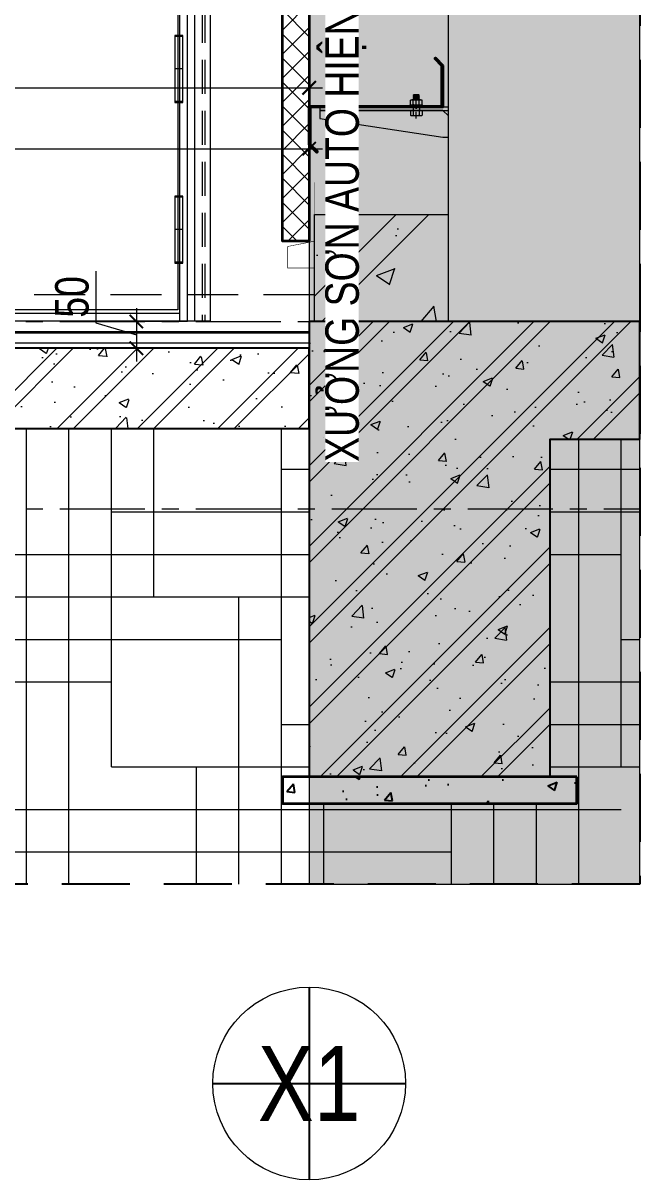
# Model space of a CAD drawing. Header units: millimetres. Extents: x -547695 to 905972, y -1055718 to 167349.
# Drawn here: x -525343 to -524191, y -1019678 to -1017518 of the extents above; entities that cross this region are included whole.
import ezdxf
from ezdxf.enums import TextEntityAlignment as Align
from ezdxf.xclip import XClip

# ---------------------------------------------------------------- set-up
doc = ezdxf.new("R2010")
doc.units = ezdxf.units.MM
doc.header["$XCLIPFRAME"] = 0
for name, pattern in [('CENTER', [50.800000000000004, 31.75, -6.35, 6.35, -6.35]), ('DASHDOT', [25.4, 12.7, -6.35, 0, -6.35]), ('HIDDEN', [9.524999999999999, 6.35, -3.175])]:
    doc.linetypes.add(name, pattern=pattern)
doc.layers.get('DEFPOINTS').update_dxf_attribs({"color": 1, "lineweight": 25})
for name, color, linetype in [('7a-Flashing_01', 1, 'Continuous'), ('A.DIM', 8, 'Continuous'), ('finishing', 7, 'Continuous'), ('XR-MC2$0$A-TOLE', 152, 'Continuous')]:
    doc.layers.add(name, color=color, linetype=linetype)
for name, color, linetype, lineweight in [('A-CONC', 2, 'Continuous', 35), ('A-DIMS', 8, 'Continuous', 9), ('A-EQPM', 127, 'Continuous', 9), ('A-FINE', 255, 'Continuous', 25), ('A-FNSH', 253, 'Continuous', 9), ('A-GRID', 250, 'CENTER', 15), ('A-HEVY', 111, 'Continuous', 35), ('A-HIDD', 45, 'HIDDEN', 9), ('A-LITE', 9, 'Continuous', 9), ('A-PATT', 252, 'Continuous', 9), ('A-SYMBOLS', 10, 'Continuous', 13), ('A-WALL', 12, 'Continuous', 13), ('CDC-KT-vat lieu', 8, 'Continuous', 5), ('HATCH', 159, 'Continuous', 0), ('S-GRID-AXIS', 5, 'DASHDOT', 18)]:
    doc.layers.add(name, color=color, linetype=linetype, lineweight=lineweight)
doc.styles.add('VTK_Arial', font='arial.ttf', dxfattribs={"width": 0.8})
doc.styles.add('VTK_Arial_3.5 mm', font='arial.ttf', dxfattribs={"width": 0.8, "height": 3.5})
doc.dimstyles.new('$ZCDB_AUDIT_GENERATED_BDC7FD', dxfattribs={"dimscale": 25, "dimtxt": 2.5, "dimasz": 1, "dimexe": 1, "dimexo": 0, "dimgap": 0.5, "dimtad": 1, "dimdec": 0, "dimzin": 12, "dimdsep": 46, "dimtxsty": 'VTK_Arial', "dimblk": 'ARCHTICK', "dimcen": 0, "dimdle": 1, "dimclrd": 256, "dimclre": 256, "dimclrt": 7, "dimadec": 1, "dimazin": 3, "dimtfac": 1, "dimtdec": 0, "dimtmove": 0, "dimatfit": 2, "dimfxl": 20, "dimtolj": 1, "dimtzin": 0, "dimlwd": -1, "dimlwe": -1, "dimarcsym": 0})

# ---------------------------------------------------------------- blocks, each defined once
blk = doc.blocks.new('_ARCHTICK')
at = {"color": 0, "linetype": 'ByBlock', "const_width": 0.15}
blk.add_lwpolyline([(-0.5, -0.5), (0.5, 0.5)], dxfattribs=at)
blk = doc.blocks.new('*D940')
at = {"layer": 'A-DIMS', "ltscale": 5, "transparency": 16777216}
for p, q in [((-526308.8688389942, -1017878.501283758), (-526308.8688389942, -1017727.940635124)), ((-524808.8690301469, -1017878.501283758), (-524808.8690301469, -1017727.940635124)), ((-526333.8688389942, -1017752.940635124), (-524783.8690301469, -1017752.940635124))]:
    blk.add_line(p, q, dxfattribs=at)
at = {"layer": 'DEFPOINTS', "color": 0, "transparency": 16777216}
for p in [(-524808.8690301469, -1017752.940635124), (-526308.8688389942, -1017878.501283758), (-524808.8690301469, -1017878.501283758)]:
    blk.add_point(p, dxfattribs=at)
at = {"layer": 'A-DIMS', "transparency": 16777216, "xscale": 25, "yscale": 25, "zscale": 25, "rotation": 180}
blk.add_blockref('_ARCHTICK', (-526308.8688389942, -1017752.940635124), dxfattribs=at)
at = {"layer": 'A-DIMS', "transparency": 16777216, "xscale": 25, "yscale": 25, "zscale": 25}
blk.add_blockref('_ARCHTICK', (-524808.8690301469, -1017752.940635124), dxfattribs=at)
at = {"layer": 'A-DIMS', "color": 7, "transparency": 16777216, "insert": (-525558.8689345706, -1017708.529823391), "char_height": 62.5, "attachment_point": 5, "style": 'VTK_Arial'}
blk.add_mtext('\\A1;1500', dxfattribs=at)
blk = doc.blocks.new('*D942')
at = {"layer": 'A-DIMS', "ltscale": 5, "transparency": 16777216}
for p, q in [((-526608.8688426974, -1017764.723881168), (-526608.8688426974, -1017614.163232534)), ((-524808.8689334472, -1017764.723881168), (-524808.8689334472, -1017614.163232534)), ((-526633.8688426974, -1017639.163232534), (-524783.8689334472, -1017639.163232534))]:
    blk.add_line(p, q, dxfattribs=at)
at = {"layer": 'DEFPOINTS', "color": 0, "transparency": 16777216}
for p in [(-524808.8689334472, -1017639.163232534), (-526608.8688426974, -1017764.723881168), (-524808.8689334472, -1017764.723881168)]:
    blk.add_point(p, dxfattribs=at)
at = {"layer": 'A-DIMS', "transparency": 16777216, "xscale": 25, "yscale": 25, "zscale": 25, "rotation": 180}
blk.add_blockref('_ARCHTICK', (-526608.8688426974, -1017639.163232534), dxfattribs=at)
at = {"layer": 'A-DIMS', "transparency": 16777216, "xscale": 25, "yscale": 25, "zscale": 25}
blk.add_blockref('_ARCHTICK', (-524808.8689334472, -1017639.163232534), dxfattribs=at)
at = {"layer": 'A-DIMS', "color": 7, "transparency": 16777216, "insert": (-525708.8688880722, -1017594.752420801), "char_height": 62.5, "attachment_point": 5, "style": 'VTK_Arial'}
blk.add_mtext('\\A1;1800', dxfattribs=at)
blk = doc.blocks.new('*D943')
at = {"layer": 'A-DIMS', "ltscale": 5, "transparency": 16777216}
for p, q in [((-525207.2494560233, -1017981.333269195), (-525207.2494560233, -1018077.786202346)), ((-525131.5886442908, -1018050.484359756), (-525131.5886442908, -1018150.484565875)), ((-525207.2494560233, -1018077.786202346), (-525131.5886442908, -1018100.484462815)), ((-525035.9633829192, -1018075.484359756), (-525156.5886442908, -1018075.484359756)), ((-525035.9633829192, -1018125.484565875), (-525156.5886442908, -1018125.484565875))]:
    blk.add_line(p, q, dxfattribs=at)
at = {"layer": 'DEFPOINTS', "color": 0, "transparency": 16777216}
for p in [(-525035.9633829192, -1018075.484359756), (-525131.5886442908, -1018125.484565875), (-525035.9633829192, -1018125.484565875)]:
    blk.add_point(p, dxfattribs=at)
at = {"layer": 'A-DIMS', "transparency": 16777216, "xscale": 25, "yscale": 25, "zscale": 25}
for p, rotation in [((-525131.5886442908, -1018075.484359756), 90), ((-525131.5886442908, -1018125.484565875), 270)]:
    blk.add_blockref('_ARCHTICK', p, dxfattribs=dict(at, rotation=rotation))
at = {"layer": 'A-DIMS', "color": 7, "transparency": 16777216, "insert": (-525251.6602677561, -1018029.55973577), "char_height": 62.5, "attachment_point": 5, "rotation": 90, "style": 'VTK_Arial'}
blk.add_mtext('\\A1;50', dxfattribs=at)
blk = doc.blocks.new('*U303')
blk.add_wipeout([(4.5, -1.7763568394002505e-15), (4.46451615591515, -0.5639995510393714), (4.358624225078841, -1.1191044922418465), (4.183994186497131, -1.6565604870810517), (3.943380060197386, -2.1678915334577207), (3.6405764746872635, -2.645033635316131), (3.280358823396353, -3.080461976679099), (2.868407953869105, -3.46730959249105), (2.4112205774054853, -3.7994756647590684), (1.9160068120428266, -4.071721736097089), (1.3905764746872622, -4.279754323328191), (0.8432159156357593, -4.4202926282791), (0.2825573378819078, -4.491120277927223), (-0.2825573378819094, -4.491120277927223), (-0.8432159156357608, -4.4202926282791), (-1.3905764746872642, -4.279754323328191), (-1.9160068120428249, -4.07172173609709), (-2.411220577405484, -3.799475664759071), (-2.868407953869103, -3.467309592491053), (-3.280358823396352, -3.080461976679099), (-3.6405764746872635, -2.6450336353161292), (-3.943380060197386, -2.167891533457718), (-4.183994186497131, -1.6565604870810517), (-4.358624225078839, -1.1191044922418474), (-4.464516155915151, -0.5639995510393696), (-4.5, 0), (-4.464516155915151, 0.5639995510393678), (-4.358624225078839, 1.1191044922418456), (-4.183994186497131, 1.6565604870810482), (-3.943380060197386, 2.167891533457718), (-3.6405764746872635, 2.6450336353161283), (-3.2803588233963517, 3.0804619766791), (-2.868407953869104, 3.46730959249105), (-2.4112205774054853, 3.7994756647590666), (-1.9160068120428277, 4.071721736097086), (-1.3905764746872633, 4.279754323328191), (-0.8432159156357607, 4.420292628279098), (-0.2825573378819103, 4.491120277927221), (0.28255733788190984, 4.491120277927221), (0.8432159156357604, 4.420292628279098), (1.3905764746872633, 4.27975432332819), (1.9160068120428266, 4.071721736097087), (2.4112205774054845, 3.7994756647590666), (2.868407953869104, 3.46730959249105), (3.280358823396352, 3.0804619766790964), (3.6405764746872635, 2.6450336353161283), (3.943380060197386, 2.167891533457718), (4.183994186497131, 1.65656048708105), (4.358624225078839, 1.1191044922418456), (4.464516155915151, 0.5639995510393696)])
blk.add_circle((0, 0), 4.5)
at = {"layer": 'DEFPOINTS', "color": 250}
for p, q in [((2.755455298081545e-16, 4.5), (-8.266365894244633e-16, -4.5)), ((-4.5, 5.51091059616309e-16), (4.5, -1.102182119232618e-15))]:
    blk.add_line(p, q, dxfattribs=at)
at = {"color": 7, "style": 'VTK_Arial_3.5 mm', "width": 0.8}
blk.add_attdef('X12', text='', height=3.5, dxfattribs=at).set_placement((0, 0), align=Align.MIDDLE_CENTER)
blk = doc.blocks.new('diem chan tole')
at = {"layer": '7a-Flashing_01', "const_width": 1.000000000014655}
blk.add_lwpolyline([(1.01863406598568e-10, -40.00000071630348), (-7.002527127042413e-07, -50.00000286207069), (-49.97341264960414, -50.00000286207069), (-49.97341230594611, -10), (1.01863406598568e-10, 0), (-3.063178155571222e-08, 109.999998333049)], dxfattribs=at)
blk = doc.blocks.new('up goc')
at = {"layer": '7a-Flashing_01', "const_width": 0.4991635426104162}
blk.add_lwpolyline([(-154.7138167084195, 0.001297896960750222), (-139.7389104296453, 0.001297896960750222), (-114.2812472605146, 30.71977981762029), (30.71875274041668, 30.71977981762029), (30.71875274041668, -114.2802201823797), (0.0002708151005208492, -139.7378833496477), (0.0002708151005208492, -154.7127896302845)], dxfattribs=at)
blk = doc.blocks.new('_ECU_M12')
at = {"layer": 'A-PATT'}
h = blk.add_hatch(color=256, dxfattribs=at)
h.dxf.hatch_style = 1
h.paths.add_polyline_path([(-1.332267629550188e-14, 10), (-8.227241335952154, 10, -0.1766328693721087), (-5.484827557301435, 9.000000000000012, -0.09041533725779799)])
h.paths.add_polyline_path([(8.227241335952133, 10), (-1.154631945610163e-14, 10, -0.09041533725779809), (5.484827557301418, 9.000000000000012, -0.1766328693721084)])
h = blk.add_hatch(color=256, dxfattribs=at)
h.dxf.hatch_style = 1
h.paths.add_polyline_path([(-5.48482755730145, 0.9999999999999791, -0.1766328693721076), (-8.227241335952154, 0), (2.309263891220326e-14, -3.019806626980426e-14, -0.09041533725779888)])
h.paths.add_polyline_path([(5.484827557301461, 0.9999999999999609, -0.09041533725779824), (2.486899575160351e-14, -3.019806626980426e-14), (8.227241335952149, 4.440892098500626e-16, -0.1766328693721063)])
for p, q in [((-10.96965511460285, 1), (-10.96965511460285, 9)), ((-8.227241335952154, 10), (8.227241335952133, 10)), ((8.227241335952133, 0), (-8.227241335952154, 0)), ((-5.48482755730144, 0.9999999999999871), (-5.48482755730144, 9)), ((5.484827557301433, 1), (5.484827557301433, 9)), ((10.9696551146029, 1.000000000000028), (10.9696551146029, 9))]:
    blk.add_line(p, q, dxfattribs=at)
for centre, radius, start, end in [((-8.227241335952154, 5.739583333333314), 4.260416666666686, 49.93201295055604, 130.067987049444), ((-8.227241335952154, 4.260416666666686), 4.260416666666686, 229.9320129505561, 310.067987049444), ((-1.295469599247883e-14, -5.541666666666749), 15.54166666666675, 69.33452181711995, 110.6654781828799), ((2.455128931506191e-14, 15.54166666666672), 15.54166666666675, 249.3345218171199, 290.6654781828798), ((8.227241335952133, 5.739583333333314), 4.260416666666686, 49.93201295055604, 130.067987049444), ((8.227241335952133, 4.260416666666686), 4.260416666666686, 229.9320129505561, 310.067987049444)]:
    blk.add_arc(centre, radius, start, end, dxfattribs=at)
blk = doc.blocks.new('*U48')
h = blk.add_hatch(color=256)
h.dxf.hatch_style = 1
h.paths.add_polyline_path([(-0.2347652685253081, -10, -0.08676077116067771), (-5.48482755730146, -9.000000000000002, -0.1766328693721095), (-8.227241335952186, -10)])
h.paths.add_polyline_path([(8.227241335952073, -10, -0.1766328693721091), (5.484827557301347, -9.000000000000005, -0.0867607711606776), (0.2347652685252006, -10)])
for p, q in [((-4.800761234632324, 29.31402429968259), (-5.400380620267304, 28.38461425671378)), ((-5.400380620267304, 28.38461425671378), (-4.800761234632324, 27.87493778203973)), ((-4.800761234632324, 29.31402429968259), (4.8007612346322, 29.31402429968259)), ((-6.23234797101814e-14, 29.00451655964124), (-6.23234797101814e-14, 29.31402429968259)), ((4.8007612346322, 28.71440491864016), (-6.276756892003146e-14, 29.00451655964124)), ((4.8007612346322, 28.71440491864016), (4.8007612346322, 29.31402429968259)), ((4.8007612346322, 28.71440491864016), (5.999999999999938, 27.6950519693057)), ((5.999999999999938, 27.6950519693057), (4.8007612346322, 26.91554677027418)), ((-10.96965511460289, 0), (-10.96965511460289, -9)), ((10.96965511460286, 0), (-10.96965511460289, 0)), ((-6.000000000000062, 19.90000000007351), (5.999999999999938, 19.90000000007351)), ((-5.056750763650774, 7.900000000073561), (-6.000000000000062, 7.28688799935415)), ((-6.000000000000062, 7.28688799935415), (-4.800761234632324, 6.267535050019688)), ((-4.800761234632324, 6.267535050019688), (-6.000000000000062, 5.488029851004541)), ((-6.000000000000062, 5.488029851004541), (-6.000000000000062, 2)), ((-6.000000000000062, 5.488029851004541), (2.994290733290792, 5.488029851004541)), ((-5.484827557301486, 0), (-5.484827557301486, -9)), ((2.994290733290792, 5.488029851004541), (-4.800761234632324, 6.267535050019688)), ((4.793148879019947, 7.107002181384161), (5.999999999999971, 6.081178729785506)), ((5.484827557301344, 0), (5.484827557301344, -9)), ((5.999999999999938, 7.905985074609163), (5.999999999999938, 7.900000000073561)), ((5.999999999999971, 6.081178729785506), (5.999999999999971, 2)), ((10.96965511460286, 0), (10.96965511460286, -9)), ((-8.227241335952186, -10), (8.227241335952073, -10))]:
    blk.add_line(p, q)
for points in [[(4.8007612346322, 26.91554677027418), (5.999999999999938, 25.89619382093972), (4.8007612346322, 25.11668862716599), (-4.800761234632324, 26.07607963892881), (-6.000000000000062, 27.09543258826327), (-4.800761234632324, 27.87493778203973)], [(4.8007612346322, 25.11668862716599), (5.999999999999938, 24.09733567783153), (4.8007612346322, 23.31783047880001), (-4.800761234632324, 24.27722149056283), (-6.000000000000062, 25.29657443989729), (-4.800761234632324, 26.07607963892881)], [(4.8007612346322, 23.31783047880001), (5.999999999999938, 22.29847752946555), (4.8007612346322, 21.5189723304504), (-4.800761234632324, 22.47836334221322), (-6.000000000000062, 23.49771629155041), (-4.800761234632324, 24.27722149056283)]]:
    blk.add_lwpolyline(points, close=True)
for points in [[(2.994290700055724, 19.90000000007351), (-4.800761234632324, 20.67950519386634), (-6.000000000000062, 21.6988581432008), (-4.800761234632324, 22.47836334221322), (4.8007612346322, 21.5189723304504), (5.999999999999938, 20.49961938111594), (5.07750864635417, 19.90000000007351)], [(-6.000000000000062, 19.89999999485119), (-4.800761234632324, 20.67950519386634), (2.994290700055724, 19.90000000007351)], [(5.976513974160378, 7.900000000073561), (5.992387644387685, 7.88650738039658), (4.793148879019947, 7.107002181384161), (-3.136829304593993, 7.900000000073561)]]:
    blk.add_lwpolyline(points)
blk.add_lwpolyline([(-12.5, 7.900000000073581), (12.50000000000001, 7.900000000073581), (12.50000000000001, 9.400000000073552, 0.4142135623730948), (12.00000000000001, 9.900000000073552), (-11.99999999999999, 9.900000000073552, 0.4142135623730953), (-12.5, 9.40000000007358)], format="xyb", close=True)
for centre, radius, start, end in [((-8.000000000000057, 2), 2, 270, 0), ((7.999999999999942, 2), 2, 180, 270), ((-8.227241335952186, -5.739583333333314), 4.260416666666686, 229.9320129505561, 310.067987049444), ((-5.684341886080801e-14, 5.514109301013633), 15.5158854769911, 249.2986090241345, 290.7013909758655), ((8.227241335952073, -5.739583333333314), 4.260416666666686, 229.9320129505561, 310.067987049444)]:
    blk.add_arc(centre, radius, start, end)
at = {"layer": 'S-GRID-AXIS', "color": 250}
blk.add_line((-5.728750807065808e-14, -15), (-6.23234797101814e-14, 32.00394029821154), dxfattribs=at)
blk.add_blockref('_ECU_M12', (-6.187939050033134e-14, 9.900000000073552))
blk = doc.blocks.new('*U47')
h = blk.add_hatch(color=256)
h.dxf.hatch_style = 1
h.paths.add_polyline_path([(-0.2347652685253081, -10, -0.08676077116067771), (-5.48482755730146, -9.000000000000002, -0.1766328693721095), (-8.227241335952186, -10)])
h.paths.add_polyline_path([(8.227241335952073, -10, -0.1766328693721091), (5.484827557301347, -9.000000000000005, -0.0867607711606776), (0.2347652685252006, -10)])
for p, q in [((-4.800761234632324, 29.31402443650415), (-5.400380620267304, 28.38461439353534)), ((-5.400380620267304, 28.38461439353534), (-4.800761234632324, 27.87493791886128)), ((-4.800761234632324, 29.31402443650415), (4.8007612346322, 29.31402443650415)), ((-6.232347938207212e-14, 29.00451669646279), (-6.232347938207212e-14, 29.31402443650414)), ((4.8007612346322, 28.71440505546172), (-6.276756859192219e-14, 29.00451669646279)), ((4.8007612346322, 28.71440505546172), (4.8007612346322, 29.31402443650415)), ((4.8007612346322, 28.71440505546172), (5.999999999999938, 27.69505210612726)), ((5.999999999999938, 27.69505210612726), (4.8007612346322, 26.91554690709574)), ((-10.96965511460289, 0), (-10.96965511460289, -9)), ((10.96965511460286, 0), (-10.96965511460289, 0)), ((-6.000000000000062, 19.90000013689507), (5.999999999999938, 19.90000013689507)), ((-5.056750763650774, 7.900000136895118), (-6.000000000000062, 7.286888136175707)), ((-6.000000000000062, 7.286888136175707), (-4.800761234632324, 6.267535186841245)), ((-4.800761234632324, 6.267535186841245), (-6.000000000000062, 5.488029987826097)), ((-6.000000000000062, 5.488029987826097), (-6.000000000000062, 2)), ((-6.000000000000062, 5.488029987826097), (2.994290733290792, 5.488029987826097)), ((-5.484827557301486, 0), (-5.484827557301486, -9)), ((2.994290733290792, 5.488029987826097), (-4.800761234632324, 6.267535186841245)), ((4.793148879019947, 7.107002318205717), (5.999999999999971, 6.081178866607063)), ((5.484827557301344, 0), (5.484827557301344, -9)), ((5.999999999999938, 7.905985211430719), (5.999999999999938, 7.900000136895118)), ((5.999999999999971, 6.081178866607063), (5.999999999999971, 2)), ((10.96965511460286, 0), (10.96965511460286, -9)), ((-8.227241335952186, -10), (8.227241335952073, -10))]:
    blk.add_line(p, q)
for points in [[(4.8007612346322, 26.91554690709574), (5.999999999999938, 25.89619395776128), (4.8007612346322, 25.11668876398755), (-4.800761234632324, 26.07607977575037), (-6.000000000000062, 27.09543272508483), (-4.800761234632324, 27.87493791886128)], [(4.8007612346322, 25.11668876398755), (5.999999999999938, 24.09733581465309), (4.8007612346322, 23.31783061562157), (-4.800761234632324, 24.27722162738439), (-6.000000000000062, 25.29657457671885), (-4.800761234632324, 26.07607977575037)], [(4.8007612346322, 23.31783061562157), (5.999999999999938, 22.29847766628711), (4.8007612346322, 21.51897246727196), (-4.800761234632324, 22.47836347903478), (-6.000000000000062, 23.49771642837197), (-4.800761234632324, 24.27722162738439)]]:
    blk.add_lwpolyline(points, close=True)
for points in [[(2.994290700055724, 19.90000013689507), (-4.800761234632324, 20.6795053306879), (-6.000000000000062, 21.69885828002236), (-4.800761234632324, 22.47836347903478), (4.8007612346322, 21.51897246727196), (5.999999999999938, 20.4996195179375), (5.07750864635417, 19.90000013689507)], [(-6.000000000000062, 19.90000013167275), (-4.800761234632324, 20.6795053306879), (2.994290700055724, 19.90000013689507)], [(5.976513974160378, 7.900000136895118), (5.992387644387685, 7.886507517218137), (4.793148879019947, 7.107002318205717), (-3.136829304593993, 7.900000136895118)]]:
    blk.add_lwpolyline(points)
blk.add_lwpolyline([(-12.5, 7.900000136895137), (12.50000000000001, 7.900000136895137), (12.50000000000001, 9.400000136895109, 0.4142135623730948), (12.00000000000001, 9.900000136895109), (-11.99999999999999, 9.900000136895109, 0.4142135623730953), (-12.5, 9.400000136895137)], format="xyb", close=True)
for centre, radius, start, end in [((-8.000000000000057, 2), 2, 270, 0), ((7.999999999999942, 2), 2, 180, 270), ((-8.227241335952186, -5.739583333333314), 4.260416666666686, 229.9320129505561, 310.067987049444), ((-5.684341886080801e-14, 5.514109301013633), 15.5158854769911, 249.2986090241345, 290.7013909758655), ((8.227241335952073, -5.739583333333314), 4.260416666666686, 229.9320129505561, 310.067987049444)]:
    blk.add_arc(centre, radius, start, end)
at = {"layer": 'S-GRID-AXIS', "color": 250}
blk.add_line((-5.728750807065808e-14, -15), (-6.232347938207212e-14, 32.00394043503309), dxfattribs=at)
blk.add_blockref('_ECU_M12', (-6.187939017222206e-14, 9.900000136895109))
blk = doc.blocks.new('BXG')
blk.add_lwpolyline([(-78.00000000046566, 9.999999999068677), (-6.984919309616089e-10, 10.00000000023283), (-6.05359673500061e-09, 258.100000000326), (69.31299422495067, 258.1000000019558), (82.89863273361698, 244.5143614935223), (84.24213561764918, 245.857864378253), (70.0999999938067, 260.0000000018626), (-1.900000005960464, 260.0000000009313), (-1.899999999906868, 11.90000000107102), (-77.2129942313768, 11.89999999897555), (-90.79863273911178, 25.48563850694336), (-92.14213562384248, 24.14213562221266)], close=True)
at = {"layer": 'A-PATT', "ltscale": 2.5}
for points in [[(5.999999996973202, 1.164153218269348e-09), (-2.328306436538696e-10, 4.656612873077393e-10), (6.984919309616089e-09, 240.0000000004657), (6.000000006286427, 240)], [(15.9999999969732, 2.095475792884827e-09), (5.999999998603016, 10.00000000209548), (6.000000044470653, 240), (21.00000000628643, 239.9999999997672), (56.00000000675209, 10.00000003096648), (55.99999999906868, 3.096647560596466e-08)]]:
    blk.add_lwpolyline(points, close=True, dxfattribs=at)
at = {"layer": 'A-PATT', "ltscale": 2.5, "rotation": 90}
for name, p in [('*U47', (6.000000173225999, 209.9999999990687)), ('*U48', (5.999999999301508, 60.0000000030268))]:
    blk.add_blockref(name, p, dxfattribs=at)
blk = doc.blocks.new('3g3g')
at = {"layer": 'A-PATT', "ltscale": 5}
h = blk.add_hatch(dxfattribs=at)
h.set_pattern_fill('ANSI37', color=256, scale=15)
h.set_pattern_definition([(45, (-1962650.165828734, -626737.6909290369), (-33.67596045400933, 33.67596045400933), []), (135, (-1962650.165828734, -626737.6909290369), (-33.67596045400933, -33.67596045400932), [])])
h.paths.add_polyline_path([(50249.99999984656, 18450), (-59.99999586469494, 18450), (-59.99999586469494, 18500), (50249.99999984656, 18500)])
at = {"layer": 'A-PATT'}
h = blk.add_hatch(dxfattribs=at)
h.set_pattern_fill('ANSI37', color=256, scale=10, angle=1.403341859706975e-14)
h.set_pattern_definition([(45.00000000000001, (-417346.4069379378, 321578.1893199501), (-22.45064030267289, 22.45064030267288), []), (135, (-417346.4069379378, 321578.1893199501), (-22.45064030267288, -22.45064030267289), [])])
h.paths.add_polyline_path([(-9.999995864694938, 149.9999999991851), (-59.99999586469494, 149.9999999991851), (-59.99999586469494, 18450), (-9.999995864694938, 18450)])
h = blk.add_hatch(dxfattribs=at)
h.set_pattern_fill('BT-01', color=256, scale=50, style=0, double=1, pattern_type=2)
h.set_pattern_definition([(49.99999999999999, (65941.90062689321, -196849.323872377), (358.6300913003766, -31.3760674912976), [37.49999999999997, -412.4999999999997]), (354.9999999999998, (65941.90062689321, -196849.323872377), (-69.37566680650035, 376.0960668500058), [30, -329.9999999999999]), (100.4514, (65971.7864668931, -196851.9385423771), (289.2546908570109, 344.7197710304765), [31.87009499999963, -350.5710559999939]), (46.1842, (65941.90062689321, -196749.323872377), (533.6205243128223, -82.75950716450899), [56.25, -618.75]), (96.6356, (65986.36899939325, -196756.2205258774), (467.3313527743521, 487.058935450221), [47.80514399999998, -525.8564999999996]), (351.1841999999999, (65941.90062689321, -196749.323872377), (467.3309725668132, 487.0593004626625), [44.99999999999961, -494.9999999999969]), (21, (65991.90062689321, -196774.323872377), (298.4535260592309, -201.3094453326694), [37.5, -412.5]), (326, (65991.90062689321, -196774.323872377), (121.6576659607906, 362.5750225234266), [30, -329.9999999999999]), (71.4514, (66016.77174339333, -196791.0996753772), (420.111314290745, 161.2652483549762), [31.870095, -350.5710559999999]), (37.50000000000001, (65941.90062689321, -196849.323872377), (6.079927658645301, 166.4469269156558), [0, -326, 0, -335, 0, -331.25]), (7.499999999999995, (65941.90062689321, -196849.323872377), (131.5347687210742, 197.2058559411801), [0, -190.9999999999999, 0, -318.4999999999997, 0, -126.2499999999999]), (327.5, (65830.40062689321, -196849.323872377), (266.9112180862045, -11.2774358671899), [0, -125, 0, -390, 0, -517.5]), (317.4999999999999, (65780.40062689321, -196849.323872377), (291.5930846711931, 50.05249116615929), [0, -162.4999999999999, 0, -258.9999999999998, 0, -367.4999999999998]), (45, (65941.90062689321, -196849.323872377), (-150.2601910021415, 150.2601910021415), []), (45, (65941.90062689321, -196788.073872377), (-150.2601910021415, 150.2601910021415), [])])
h.paths.add_polyline_path([(249.9999999136198, 200.0000000077998), (249.9999998467974, 0), (-1.532025635242462e-07, 0), (-8.638016879558563e-08, 200.0000000077998)])
blk.add_lwpolyline([(-9.999995864694938, 149.9999999991851), (-59.99999586469494, 149.9999999991851), (-59.99999586469494, 18450), (-9.999995864694938, 18450)], close=True)
at = {"layer": 'A-PATT', "ltscale": 0.3}
for points in [[(50249.99999984656, 18450), (249.9999998467974, 18450)], [(249.9999998467974, 0), (249.9999998467974, 18450)], [(50249.99999984656, 18200), (249.9999998467974, 18200)]]:
    blk.add_lwpolyline(points, dxfattribs=at)
at = {"layer": 'A-WALL'}
blk.add_lwpolyline([(249.9999998467974, 0), (-1.532025635242462e-07, 0), (-8.638016879558563e-08, 200.0000000077998), (249.9999999136198, 200.0000000077998)], close=True, dxfattribs=at)
at = {"layer": 'XR-MC2$0$A-TOLE'}
blk.add_lwpolyline([(50249.99999984656, 18450), (-59.99999586469494, 18450), (-59.99999586469494, 18500), (50249.99999984656, 18500)], close=True, dxfattribs=at)
at = {"rotation": 90.00000000000001}
blk.add_blockref('up goc', (-59.99999586469494, 18500), dxfattribs=at)
at = {"layer": 'A-FINE'}
blk.add_blockref('diem chan tole', (4.135305061936378e-06, 149.9999999991851), dxfattribs=at)
at = {"layer": 'A-HEVY', "xscale": -1, "rotation": 89.99999999999997}
for p in [(250.0000031837262, 18399.99999999872), (250.0000031837262, 17199.99999999872), (250.0000031837262, 15999.99999999872), (250.0000031837262, 14799.99999999872), (250.0000031837262, 13599.99999999872), (250.0000031837262, 12399.99999999872), (250.0000031837262, 11199.99999999872), (250.0000031837262, 9999.99999999872), (250.0000031837262, 8799.99999999872), (250.0000031837262, 7599.999999998719), (250.0000031837262, 6399.999999998719), (250.0000031837262, 5199.999999998719), (250.0000031837262, 3999.999999998719), (250.0000031837262, 2799.999999998719), (250.0000031837262, 1599.999999998719), (250.0000031837262, 399.9999999987194)]:
    blk.add_blockref('BXG', p, dxfattribs=at)
blk = doc.blocks.new('KhoaTayCong_Phai')
for p, q in [((-2.368162894039414, 15.25890899513615), (171.6318371059606, 15.2589089951216)), ((177.6318371059606, 9.2589089951216), (177.6318371059606, -8.741091004863847)), ((171.6318371059606, -14.74109100486385), (-2.368162894039414, -14.74109100486385)), ((-11.23417075211182, -123.6967520639155), (8.613139535300432, -123.6967520639155)), ((-11.23417075211182, -126.9474235176894), (-11.23417075211182, -123.6967520639155)), ((8.613139535300432, -126.9474235176894), (-11.23417075211182, -126.9474235176894)), ((8.613139535300432, -123.6967520639155), (8.613139535300432, -126.9474235176894)), ((-8.309393887990153, -134.878720984474), (-8.309393887873737, -153.4787209846108)), ((6.090606112149544, -153.4787209845526), (6.090606112149544, -134.8787209845613))]:
    blk.add_line(p, q)
blk.add_circle((0, -135.3185674594715), 32.59014823095639)
for centre, radius, start, end in [((0, 0), 42.88471771224759, 20.84323507987875, 339.8952452716517), ((0, 0), 21.69749773615331, 44.68887083568661, 317.2039053081154), ((4.007421447662636, 0.258908995121601), 16.29871392775256, 113.0273825247253, 246.9726174752747), ((171.6318371059606, 9.2589089951216), 6, 0, 90), ((171.6318371059606, -8.741091004863847), 6, 270, 0), ((-1.109393887920305, -125.2787209845555), 12.00000000004657, 306.8698976449503, 233.1301023553102), ((-1.109393887920305, -153.4787209845235), 7.199999999953432, 180.0000000008337, 359.9999999995831)]:
    blk.add_arc(centre, radius, start, end)
blk = doc.blocks.new('BanLe')
blk.add_line((7.5, 0), (-7.5, 0))
blk.add_lwpolyline([(7.5, 62.5), (-7.5, 62.5), (-7.5, -62.5), (7.5, -62.5)], close=True)
for points in [[(7.5, 60.5), (-7.5, 60.5)], [(7.5, -60.5), (-7.5, -60.5)]]:
    blk.add_lwpolyline(points)
blk = doc.blocks.new('e56r7i')
blk.add_wipeout([(-1114.999999999879, 2214.999999999999), (15.00000000018996, 2214.999999999999), (15.00000000018996, 4.656612873077393e-10), (-1114.999999999879, 4.656612873077393e-10)]).dxf.layer = 'A-FINE'
for points in [[(-1115, 4.656612873077393e-10), (-1115, 2215.000000000116), (15, 2215.000000000116), (15, 4.656612873077393e-10)], [(-1086, 4.656612873077393e-10), (-1086, 2186.000000000116), (-14, 2186.000000000116), (-14, 4.656612873077393e-10)], [(-1072, 4.656612873077393e-10), (-1072, 2172.000000000116), (-28, 2172.000000000116), (-28, 4.656612873077393e-10)], [(-1058, 4.656612873077393e-10), (-1058, 2158.000000000116), (-42, 2158.000000000116), (-42, 4.656612873077393e-10)], [(-1053, 21.00000000046566), (-1053, 2155.000000000116), (-45, 2155.000000000116), (-45, 21.00000000046566)]]:
    blk.add_lwpolyline(points, close=True)
blk.add_lwpolyline([(-1058, 15.00000000046566), (-42, 15.00000000046566)])
at = {"layer": 'A-HIDD', "ltscale": 10}
for points in [[(-1105, 4.656612873077393e-10), (-1105, 2205.000000000116), (5, 2205.000000000116), (5, 4.656612873077393e-10)], [(-1100, 0), (-1100, 2200.000000000116), (0, 2200.000000000116), (0, 0)]]:
    blk.add_lwpolyline(points, close=True, dxfattribs=at)
blk.add_lwpolyline([(-1053, 2155.000000000116), (-45, 1088.000000000349), (-1053, 21.00000000046566)], dxfattribs=at)
at = {"layer": 'A-LITE'}
for name, p in [('BanLe', (-43.5, 2005.000000000116)), ('BanLe', (-43.5, 1705.000000000116)), ('KhoaTayCong_Phai', (-973.9995107880095, 1000.000000000116)), ('BanLe', (-43.5, 471.0000000004657)), ('BanLe', (-43.5, 171.0000000004657))]:
    blk.add_blockref(name, p, dxfattribs=at)
at = {"layer": 'DEFPOINTS', "lineweight": -3, "insert": (-771.2055393613409, 2092.290562476846), "char_height": 100, "attachment_point": 5, "style": 'VTK_Arial'}
blk.add_mtext('\\A1;1100x2200', dxfattribs=at)

msp = doc.modelspace()

# ---------------------------------------------------------------- hatches: boundary and pattern name
at = {"layer": 'A-PATT', "transparency": 33554620}
h = msp.add_hatch(color=7, dxfattribs=at)
h.dxf.hatch_style = 1
h.paths.add_polyline_path([(-524191.0881152207, -1017205.712195479), (-524808.8690336661, -1017205.712195479), (-524808.8690668881, -1019125.914603174), (-524191.0881484427, -1019125.914603174)])
at = {"layer": 'A.DIM'}
h = msp.add_hatch(dxfattribs=at)
h.set_pattern_fill('AR-CONC', color=251)
h.set_pattern_definition([(49.99999999999999, (-524815.4981453863, -1019144.530283885), (182.1846689960039, -15.93908553890307), [19.05, -209.55]), (355, (-524815.4981453863, -1019144.530283885), (-35.24342142496934, 191.0568452390351), [15.24, -167.64058417]), (100.4514447, (-524800.3161383863, -1019145.858537385), (146.9412470903534, 175.1177519121951), [16.1900088, -178.0902446]), (46.1842, (-524815.4981453863, -1019093.730283885), (271.0790408921299, -42.04232793272715), [28.575, -314.325]), (96.63555760999999, (-524792.9082453863, -1019097.233783885), (237.404134051503, 247.4261245977215), [24.28502314, -267.13560816]), (351.1841511700001, (-524815.4981453863, -1019093.730283885), (237.404134064977, 247.4261245855326), [22.85996707, -251.45973192]), (21, (-524790.0981453862, -1019106.430283885), (151.6143912691325, -102.2651981870876), [19.05, -209.55]), (326.0000000000001, (-524790.0981453862, -1019106.430283885), (61.80202834764709, 184.1879661223193), [15.24, -167.64]), (71.451445, (-524777.4636127863, -1019114.952383785), (213.4164192787161, 81.92276888590531), [16.1900088, -178.0899376]), (37.50000000000001, (-524815.4981453863, -1019144.530283885), (3.088603250591817, 84.55503887315311), [0, -165.608, 0, -170.18, 0, -168.275]), (7.499999999999999, (-524815.4981453863, -1019144.530283885), (66.81966251030575, 100.1805748181195), [0, -97.028, 0, -161.798, 0, -64.135]), (327.5, (-524872.1401453863, -1019144.530283885), (135.5905951668714, -5.728743992673444), [0, -63.5, 0, -198.12, 0, -262.89]), (317.5, (-524897.5401453862, -1019144.530283885), (148.129181386018, 25.42649103333303), [0, -82.55, 0, -131.572, 0, -186.69])])
h.paths.add_polyline_path([(-524858.8607842054, -1018975.64341253), (-524308.869029362, -1018975.64341253), (-524308.869029362, -1018925.64341253), (-524858.8607842054, -1018925.64341253)])
at = {"layer": 'CDC-KT-vat lieu'}
h = msp.add_hatch(dxfattribs=at)
h.set_pattern_fill('CHAU-01', color=256, scale=25, style=0)
h.set_pattern_definition([(49.99999999999999, (-1042636.580879666, -1429067.898506845), (179.3150456501884, -15.68803374564877), [18.75, -206.25]), (355, (-1042636.580879666, -1429067.898506845), (-34.68783340325002, 188.048033425003), [15, -165]), (100.4514, (-1042621.637959666, -1429069.205841845), (144.6273454285054, 172.3598855152384), [15.9350475, -175.285528]), (46.18420000000001, (-1042636.580879666, -1429017.898506845), (266.8102621564111, -41.37975358225454), [28.12499999999998, -309.3749999999995]), (96.63559999999998, (-1042614.346693416, -1429021.346833595), (233.6656763871758, 243.5294677251104), [23.90257199999966, -262.9282499999945]), (351.1842, (-1042636.580879666, -1429017.898506845), (233.6654862834069, 243.5296502313312), [22.50000000000001, -247.5000000000001]), (21, (-1042611.580879666, -1429030.398506845), (149.2267630296154, -100.6547226663347), [18.75, -206.25]), (326.0000000000001, (-1042611.580879666, -1429030.398506845), (60.82883298039542, 181.2875112617133), [15, -165]), (71.4514, (-1042599.145321416, -1429038.786408345), (210.0556571453725, 80.6326241774881), [15.9350475, -175.285528]), (37.50000000000001, (-1042636.580879666, -1429067.898506845), (3.039963829322668, 83.22346345782789), [0, -163, 0, -167.5, 0, -165.625]), (7.499999999999999, (-1042636.580879666, -1429067.898506845), (65.76738436053715, 98.60292797059007), [0, -95.5, 0, -159.25, 0, -63.12499999999999]), (327.5, (-1042692.330879666, -1429067.898506845), (133.4556090431022, -5.63871793359494), [0, -62.5, 0, -195, 0, -258.75]), (317.5, (-1042717.330879666, -1429067.898506845), (145.7965423355966, 25.02624558307943), [0, -81.25, 0, -129.5, 0, -183.75]), (45, (-1042636.580879666, -1429067.898506845), (-75.13009550107068, 75.1300955010707), []), (45, (-1042636.580879666, -1429037.273506845), (-75.13009550107068, 75.1300955010707), [])])
h.paths.add_polyline_path([(-524191.0881152205, -1018075.484335663), (-524808.8690336661, -1018075.484359805), (-524808.8690336661, -1018925.64341253), (-524358.869029362, -1018925.64341253), (-524358.869029362, -1018295.484174409), (-524191.0881152205, -1018295.484174409)])
h = msp.add_hatch(dxfattribs=at)
h.set_pattern_fill('CHAU-01', color=256, scale=25, style=0)
h.set_pattern_definition([(49.99999999999999, (-1758867.356675213, -2318158.425843264), (179.3150456501884, -15.68803374564877), [18.75, -206.25]), (355, (-1758867.356675213, -2318158.425843264), (-34.68783340325002, 188.048033425003), [15, -165]), (100.4514, (-1758852.413755212, -2318159.733178264), (144.6273454285054, 172.3598855152384), [15.9350475, -175.285528]), (46.18420000000001, (-1758867.356675213, -2318108.425843264), (266.8102621564111, -41.37975358225454), [28.12499999999998, -309.3749999999995]), (96.63559999999998, (-1758845.122488962, -2318111.874170014), (233.6656763871758, 243.5294677251104), [23.90257199999967, -262.9282499999946]), (351.1842, (-1758867.356675213, -2318108.425843264), (233.6654862834069, 243.5296502313312), [22.50000000000001, -247.5000000000001]), (21, (-1758842.356675213, -2318120.925843264), (149.2267630296154, -100.6547226663347), [18.75, -206.25]), (326.0000000000001, (-1758842.356675213, -2318120.925843264), (60.82883298039542, 181.2875112617133), [15, -165]), (71.4514, (-1758829.921116963, -2318129.313744764), (210.0556571453725, 80.6326241774881), [15.9350475, -175.285528]), (37.50000000000001, (-1758867.356675213, -2318158.425843264), (3.039963829322668, 83.22346345782789), [0, -163, 0, -167.5, 0, -165.625]), (7.499999999999999, (-1758867.356675213, -2318158.425843264), (65.76738436053715, 98.60292797059007), [0, -95.5, 0, -159.25, 0, -63.12499999999999]), (327.5, (-1758923.106675213, -2318158.425843264), (133.4556090431022, -5.63871793359494), [0, -62.5, 0, -195, 0, -258.75]), (317.5, (-1758948.106675213, -2318158.425843264), (145.7965423355966, 25.02624558307943), [0, -81.25, 0, -129.5, 0, -183.75]), (45, (-1758867.356675213, -2318158.425843264), (-75.13009550107068, 75.1300955010707), []), (45, (-1758867.356675213, -2318127.800843264), (-75.13009550107068, 75.1300955010707), [])])
h.paths.add_polyline_path([(-526578.8688575848, -1018706.992268095), (-526328.8688025364, -1018706.992268095), (-526328.8688025364, -1018482.150918413), (-525941.3688942395, -1018275.484199351), (-524808.8690339858, -1018275.484199351), (-524808.8690228951, -1018125.484565875), (-526278.8687903389, -1018125.484199351), (-526278.8688389942, -1018290.484239665), (-526578.8687978262, -1018290.484195533), (-526578.8688575848, -1018706.992254803)])
at = {"layer": 'HATCH', "transparency": 33554620}
h = msp.add_hatch(dxfattribs=at)
h.set_pattern_fill('HOUND', color=256, scale=50)
h.set_pattern_definition([(0, (-528353.4492419942, -1012557.343009321), (317.5, 79.375), [1270, -635]), (90, (-528353.4492419942, -1012557.343009321), (-79.37500000000001, -317.5), [1270, -635])])
h.paths.add_polyline_path([(-528353.4492419942, -1019125.914603174), (-528353.449240905, -1018646.991938755), (-526578.8688489762, -1018646.991925463), (-526578.8688575848, -1018706.992268095), (-526628.8687939272, -1018706.992268095), (-526628.8687939272, -1018756.992254803), (-526278.8688025364, -1018756.992268095), (-526278.8688025364, -1018706.992268095), (-526328.8688025364, -1018706.992268095), (-526328.8688025364, -1018482.150918413), (-525941.3688942395, -1018275.484199351), (-524808.8690336661, -1018275.484199351), (-524808.8690336661, -1018925.64341253), (-524858.8607842054, -1018925.64341253), (-524858.8607842054, -1018975.64341253), (-524308.869029362, -1018975.64341253), (-524308.869029362, -1018925.64341253), (-524358.869029362, -1018925.64341253), (-524358.869029362, -1018295.484174409), (-524191.0881152207, -1018295.484174409), (-524191.0881152207, -1019125.914603174)])

# ---------------------------------------------------------------- linework, layer by layer
at = {"layer": 'A-CONC', "lineweight": -2}
for points in [[(-524191.0881152205, -1018075.484335663), (-524808.8690336661, -1018075.484359805), (-524808.8690336661, -1018925.64341253), (-524358.869029362, -1018925.64341253), (-524358.869029362, -1018295.484174409), (-524191.0881152205, -1018295.484174409)], [(-526578.8688575848, -1018706.992268095), (-526328.8688025364, -1018706.992268095), (-526328.8688025364, -1018482.150918413), (-525941.3688942395, -1018275.484199351), (-524808.8690339858, -1018275.484199351), (-524808.8690228951, -1018125.484565875), (-526278.8687903389, -1018125.484199351), (-526278.8688389942, -1018290.484239665), (-526578.8687978262, -1018290.484195533), (-526578.8688575848, -1018706.992254803)]]:
    msp.add_lwpolyline(points, close=True, dxfattribs=at)
at = {"layer": 'A-CONC'}
msp.add_lwpolyline([(-524308.869029362, -1018925.64341253), (-524858.8607842054, -1018925.64341253), (-524858.8607842054, -1018975.64341253), (-524308.869029362, -1018975.64341253)], close=True, dxfattribs=at)
at = {"layer": 'A-DIMS'}
msp.add_lwpolyline([(-524191.0881152207, -1017205.712195479), (-524808.8690336661, -1017205.712195479), (-524808.8690668881, -1019125.914603174), (-524191.0881484427, -1019125.914603174)], close=True, dxfattribs=at)
at = {"layer": 'A-FNSH'}
msp.add_lwpolyline([(-526588.8688233761, -1018424.991925463), (-526588.8688018963, -1018280.484182122), (-526288.8688218846, -1018280.484229806), (-526288.8687873139, -1018115.484202207), (-524808.8690292183, -1018115.484565688)], dxfattribs=at)
at = {"layer": 'A-GRID', "ltscale": 5}
msp.add_lwpolyline([(-528830.3404795884, -1018424.991938755), (-524191.0881152205, -1018424.991938755)], dxfattribs=at)
at = {"layer": 'A-HEVY'}
msp.add_lwpolyline([(-526608.8690521641, -1018424.991926444), (-526608.8690260163, -1018260.484178943), (-526308.8690485066, -1018260.484226627), (-526308.8690028986, -1018095.484197032), (-524808.8690336661, -1018095.484197032)], dxfattribs=at)
at = {"layer": 'finishing'}
msp.add_line((-524358.869029362, -1018925.64341253), (-524858.8607842054, -1018925.64341253), dxfattribs=at)

# ---------------------------------------------------------------- block references
at = {"layer": 'A-EQPM'}
ref = msp.add_blockref('e56r7i', (-525008.8788983735, -1018074.99192418), dxfattribs=at)
XClip(ref).set_block_clipping_path([(-3344.5703436206677, -1050.9226789940149), (817.7907831527991, 869.2797287009889)])
at = {"layer": 'A-HEVY', "ltscale": 0.3}
ref = msp.add_blockref('3g3g', (-524798.8690342822, -1018075.484359805), dxfattribs=at)
XClip(ref).set_block_clipping_path([(-60.999995863996446, -8.35862010717392e-08), (249.99999984703027, 869.7721643256955)])
at = {"layer": 'A-SYMBOLS', "xscale": 40, "yscale": 40, "zscale": 40}
msp.add_blockref('*U303', (-524808.8690304131, -1019498.149710629), dxfattribs=at).add_auto_attribs({'X12': 'X1'})

# ---------------------------------------------------------------- next in the draw order: linework, layer by layer
at = {"layer": 'A-GRID', "ltscale": 5}
msp.add_lwpolyline([(-528830.3404795885, -1018075.484349512), (-524191.0881152207, -1018075.484349512)], dxfattribs=at)
at = {"layer": 'A-HIDD', "lineweight": -2, "ltscale": 20}
msp.add_lwpolyline([(-528353.4492419942, -1017205.712195479), (-524191.0881152207, -1017205.712195479), (-524191.0881152207, -1019125.914603174), (-528353.4492419942, -1019125.914603174)], close=True, dxfattribs=at)
at = {"layer": 'A-HIDD', "ltscale": 15}
msp.add_lwpolyline([(-524798.8690344187, -1018025.636356019), (-526318.9879465065, -1018025.547517541), (-526658.8690225765, -1018206.817453501), (-526658.8690521641, -1018424.991926866)], dxfattribs=at)

# ---------------------------------------------------------------- next in the draw order: dimensions: what is measured, and where the dimension line sits
at = {"layer": 'A-DIMS', "ltscale": 5}
for base, p1, p2, picture, middle in [((-524808.8689334472, -1017639.163232534), (-526608.8688426974, -1017764.723881168), (-524808.8689334472, -1017764.723881168), '*D942', (-525708.8688880722, -1017594.752420801)), ((-524808.8690301469, -1017752.940635124), (-526308.8688389942, -1017878.501283758), (-524808.8690301469, -1017878.501283758), '*D940', (-525558.8689345706, -1017708.529823391))]:
    dim = msp.add_linear_dim(base=base, p1=p1, p2=p2, dimstyle='$ZCDB_AUDIT_GENERATED_BDC7FD', override={"dimpost": '\\X', "dimblk": 'ARCHTICK', "dimtmove": 1}, dxfattribs=at)
    dim.commit()
    dim.dimension.update_dxf_attribs({"geometry": picture, "text_midpoint": middle})
dim = msp.add_linear_dim(base=(-525131.5886442908, -1018125.484565875), p1=(-525035.9633829192, -1018075.484359756), p2=(-525035.9633829192, -1018125.484565875), angle=90, dimstyle='$ZCDB_AUDIT_GENERATED_BDC7FD', override={"dimpost": '\\X', "dimblk": 'ARCHTICK', "dimtmove": 1}, dxfattribs=at)
dim.commit()
dim.dimension.update_dxf_attribs({"geometry": '*D943', "text_midpoint": (-525251.6602677561, -1018065.286202346)})

# ---------------------------------------------------------------- next in the draw order: texts
at = {"layer": 'A-DIMS', "color": 7, "insert": (-524740.4688540946, -1017782.242576062), "char_height": 62.5, "attachment_point": 5, "rotation": 90, "style": 'VTK_Arial', "bg_fill": 3, "box_fill_scale": 1, "bg_fill_color": 257, "bg_fill_transparency": 0}
msp.add_mtext('\\A1;XƯỞNG SƠN AUTO HIỆN TRẠNG', dxfattribs=at)

doc.saveas('drawing.dxf')
